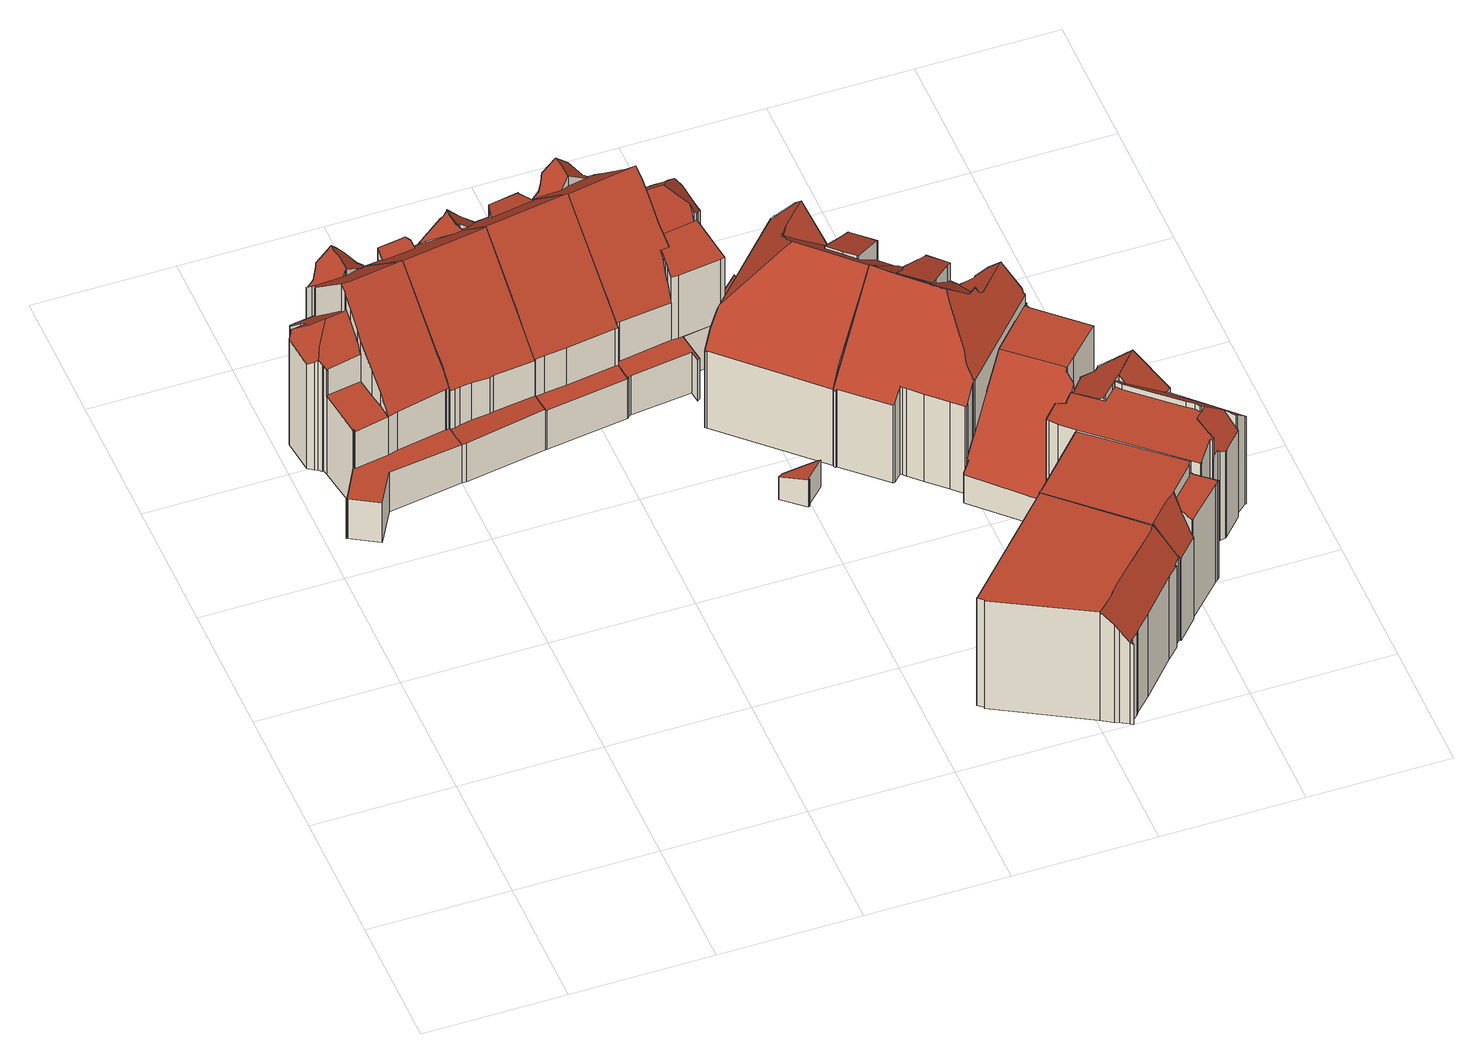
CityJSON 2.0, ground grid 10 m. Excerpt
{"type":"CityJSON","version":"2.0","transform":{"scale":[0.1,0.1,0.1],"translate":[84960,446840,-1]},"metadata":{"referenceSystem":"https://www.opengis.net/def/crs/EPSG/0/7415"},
"CityObjects":{
"building1":{"type":"Building","attributes":{"dak_type":"slanted","data_area":84.79,"data_coverage":0.89,"geconstateerd":false,"gid":17147221,"h_dak_50p":9.51,"h_dak_70p":10.5,"h_dak_max":13.22,"h_dak_min":3.43,"h_maaiveld":-0.029,"kas_warenhuis":false,"lod11_replace":false,"ondergronds_type":"above ground","oorspronkelijkbouwjaar":1916,"pw_actueel":"yes","pw_bron":"ahn3","reconstructie_methode":"tudelft3d-geoflow","reconstruction_skipped":false,"rmse_lod12":3.31,"rmse_lod13":1.7,"rmse_lod22":0.155,"rn":1,"status":"Pand in gebruik","t_run":226.73,"val3dity_codes_lod12":"[]","val3dity_codes_lod13":"[]","val3dity_codes_lod22":"[]"},"children":["building1-1"]},
"building1-1":{"type":"BuildingPart","parents":["building1"],"geometry":[{"type":"Solid","lod":"2.2","boundaries":[[[[0,1,2,3,4,5,6,7,8,9,10,11,12,13,14,15,16,17,18,19,20,21,22,23,24,25,26,27,28,29,30,31,32,33,34,35,36,37,38,39,40,41,42,43,44,45]],[[46,0,45,47,48]],[[48,47,49,50]],[[51,14,13,52]],[[53,11,10,54]],[[55,6,5,56]],[[56,5,4,57]],[[58,59,60,61]],[[62,42,41,63]],[[64,36,35,65]],[[66,39,38,67]],[[68,26,25,69]],[[70,28,71]],[[72,29,28,70]],[[69,25,24,73]],[[74,27,26,68]],[[71,28,27,74]],[[75,18,17,76]],[[77,19,18,75]],[[78,79,80]],[[81,21,20,82]],[[83,9,8,84]],[[84,8,7,85]],[[86,87,88,89]],[[52,13,12,90]],[[85,7,6,55]],[[91,2,1,92]],[[92,1,0,46]],[[93,3,2,91]],[[54,10,9,83]],[[94,95,96]],[[97,31,30,98]],[[99,100,101,102]],[[98,30,29,72]],[[103,97,104,105]],[[82,20,19,77]],[[57,4,3,93]],[[106,22,21,81]],[[73,24,23,107]],[[107,23,22,106]],[[108,109,95,94]],[[79,78,109,108]],[[105,104,96]],[[76,17,16,110]],[[102,101,111,112]],[[113,32,31,97,103]],[[112,111,114,115,116]],[[117,40,39,66]],[[118,44,43,119]],[[119,43,42,62]],[[120,121,61]],[[122,34,33,123]],[[124,125,65,126]],[[126,65,35,34,122]],[[50,49,114,111]],[[110,16,15,127,128]],[[129,130,59,58]],[[123,33,32,113]],[[63,41,40,117]],[[67,38,37,131]],[[132,133,134,135]],[[131,37,36,64]],[[135,134,125,124]],[[90,12,11,53]],[[128,127,87,86]],[[127,15,14,51]],[[136,137,100,99]],[[89,88,138,139]],[[139,138,137,136]],[[116,115,121,120]],[[61,60,133,132]],[[47,45,44,118,140]],[[140,118,130,129]],[[141,142,143,73,107,106,81,82,77,144,80,79,108]],[[143,142,141,108,94,96,104,97,98,72,70,71,74,68,69,73]],[[95,109,78,80,144,77,75,76,110,128,86,89,145,146,113,103,105,96]],[[147,85,55,56,57,93,91,148,149,150,151]],[[117,66,67,131,64,65,125,134,133,60,59,130,118,119,62,63]],[[137,152,150,149,148,91,92,46,48,50,111,101,100]],[[137,138,88,87,127,51,52,90,53,54,83,84,85,147,151,150,152]],[[61,132,135,124,126,122,123,113,146,145,89,139,136,99,102,112,116,120]],[[140,129,58,61,121,115,114,49,47]]]],"semantics":{"surfaces":[{"type":"GroundSurface"},{"type":"WallSurface","on_footprint_edge":true},{"type":"WallSurface","on_footprint_edge":false},{"type":"RoofSurface"}],"values":[[0,1,2,1,1,1,1,2,1,1,1,1,1,1,1,1,1,1,1,2,1,1,1,2,1,1,1,1,1,1,2,1,2,1,2,1,1,1,1,1,2,2,2,1,2,1,2,1,1,1,2,1,2,1,2,1,2,1,1,1,2,1,2,1,2,1,2,2,2,2,2,1,2,3,3,3,3,3,3,3,3,3]]}}]},
"building2":{"type":"Building","attributes":{"dak_type":"slanted","data_area":70.49,"data_coverage":0.904,"geconstateerd":false,"gid":18957003,"h_dak_50p":9.86,"h_dak_70p":11.18,"h_dak_max":13.18,"h_dak_min":3.39,"h_maaiveld":-0.018,"kas_warenhuis":false,"lod11_replace":false,"ondergronds_type":"above ground","oorspronkelijkbouwjaar":1916,"pw_actueel":"yes","pw_bron":"ahn3","reconstructie_methode":"tudelft3d-geoflow","reconstruction_skipped":false,"rmse_lod12":3.2,"rmse_lod13":2.02,"rmse_lod22":0.0969,"rn":1,"status":"Pand in gebruik","t_run":105.33,"val3dity_codes_lod12":"[]","val3dity_codes_lod13":"[]","val3dity_codes_lod22":"[]"},"children":["building2-1"]},
"building2-1":{"type":"BuildingPart","parents":["building2"],"geometry":[{"type":"Solid","lod":"2.2","boundaries":[[[[153,154,155,156,157,158,159,160,161,162,37,163,164,165,166,167,168,28,169,170,171,172]],[[173,174,175,176]],[[177,166,165,178]],[[178,165,164,179,180]],[[181,168,167,182]],[[70,28,168,181]],[[131,37,162,183]],[[184,153,172,185]],[[186,169,28,70]],[[187,188,189,190]],[[182,167,166,177]],[[190,189,191,192]],[[179,164,163,193]],[[180,179,194,195]],[[195,194,188,187]],[[193,163,37,131]],[[196,161,160,197]],[[198,156,155,199]],[[200,157,156,198]],[[176,175,197,201]],[[201,197,160,159,202]],[[183,162,161,196]],[[203,204,205,206]],[[199,155,154,207]],[[208,158,157,200]],[[209,210,184]],[[207,154,153,184]],[[192,191,174,173]],[[202,159,158,208]],[[204,203,211]],[[212,213,214]],[[215,170,169,186]],[[185,172,171,216]],[[217,216,171,170,215,212]],[[215,213,212]],[[218,219,216,217]],[[206,205,219,218]],[[210,209,220]],[[192,173,176,201,202,221,222,182,177,178,180,195,187,190]],[[194,179,193,131,183,196,197,175,174,191,189,188]],[[210,220,208,200,198,199,207,184]],[[216,219,205,204,211,214,213,215,186,70,181,182,222,221,202,208,220,209,184,185]],[[206,218,217,212,214,211,203]]]],"semantics":{"surfaces":[{"type":"GroundSurface"},{"type":"WallSurface","on_footprint_edge":false},{"type":"WallSurface","on_footprint_edge":true},{"type":"RoofSurface"}],"values":[[0,1,2,2,2,2,2,2,2,1,2,1,2,1,1,2,2,2,2,1,2,2,1,2,2,1,2,1,2,1,1,2,2,2,1,1,1,1,3,3,3,3,3]]}}]},
"building3":{"type":"Building","attributes":{"dak_type":"slanted","data_area":69.83,"data_coverage":0.899,"geconstateerd":false,"gid":18957002,"h_dak_50p":9.86,"h_dak_70p":11.19,"h_dak_max":13.19,"h_dak_min":3.49,"h_maaiveld":-0.003,"kas_warenhuis":false,"lod11_replace":false,"ondergronds_type":"above ground","oorspronkelijkbouwjaar":1916,"pw_actueel":"yes","pw_bron":"ahn3","reconstructie_methode":"tudelft3d-geoflow","reconstruction_skipped":false,"rmse_lod12":3.2,"rmse_lod13":1.84,"rmse_lod22":0.0788,"rn":1,"status":"Pand in gebruik","t_run":117.44,"val3dity_codes_lod12":"[]","val3dity_codes_lod13":"[]","val3dity_codes_lod22":"[]"},"children":["building3-1"]},
"building3-1":{"type":"BuildingPart","parents":["building3"],"geometry":[{"type":"Solid","lod":"2.2","boundaries":[[[[223,224,225,226,227,228,229,230,231,232,233,234,161,235,160,236,237,238,159,239,240,241,157,242,243,156,244,245]],[[246,157,241,247,248]],[[249,236,160,250,201]],[[251,240,239,252]],[[253,244,156,254]],[[255,256,257,258]],[[256,223,245,259]],[[260,237,236,249]],[[247,241,240,251]],[[252,239,159,202]],[[261,228,227,262]],[[263,226,225,264]],[[265,266,267]],[[202,159,238,268]],[[269,270,271]],[[272,273,274,275]],[[250,160,235,276]],[[277,161,234,278]],[[276,235,161,277]],[[279,233,232,280]],[[280,232,231,281]],[[268,238,237,260]],[[282,283,284,285]],[[285,284,230,229,286]],[[254,156,243,287]],[[201,250,273,272]],[[288,289,283,282]],[[281,231,230,284]],[[278,234,233,279]],[[259,245,244,253]],[[262,227,226,263]],[[258,257,270,269]],[[264,225,224,290]],[[267,266,290,291]],[[291,290,224,223,256,255]],[[286,229,228,261]],[[275,274,289,288]],[[287,243,242,292]],[[292,242,157,246]],[[293,294,295,296]],[[296,295,297]],[[248,247,294,293]],[[284,283,289,274,273,250,276,277,278,279,280,281]],[[291,255,258,269,271,265,267]],[[275,288,282,285,286,298,299,202,268,260,249,201,272]],[[293,296,297,300,301,302,303,259,253,254,287,292,246,248]],[[295,294,247,251,252,202,299,298,286,261,262,263,264,290,266,265,271,270,257,256,259,303,302,301,300,297]]]],"semantics":{"surfaces":[{"type":"GroundSurface"},{"type":"WallSurface","on_footprint_edge":true},{"type":"WallSurface","on_footprint_edge":false},{"type":"RoofSurface"}],"values":[[0,1,1,1,1,2,1,1,1,1,1,1,2,1,2,2,1,1,1,1,1,1,2,1,1,2,2,1,1,1,1,2,1,2,1,1,2,1,1,2,2,2,3,3,3,3,3]]}}]},
"building4":{"type":"Building","attributes":{"dak_type":"slanted","data_area":84.79,"data_coverage":0.895,"geconstateerd":false,"gid":18958511,"h_dak_50p":9.68,"h_dak_70p":10.67,"h_dak_max":13.15,"h_dak_min":3.43,"h_maaiveld":0.006,"kas_warenhuis":false,"lod11_replace":false,"ondergronds_type":"above ground","oorspronkelijkbouwjaar":1916,"pw_actueel":"yes","pw_bron":"ahn3","reconstructie_methode":"tudelft3d-geoflow","reconstruction_skipped":false,"rmse_lod12":2.53,"rmse_lod13":1.4,"rmse_lod22":0.0941,"rn":1,"status":"Pand in gebruik","t_run":136.29,"val3dity_codes_lod12":"[]","val3dity_codes_lod13":"[]","val3dity_codes_lod22":"[]"},"children":["building4-1"]},
"building4-1":{"type":"BuildingPart","parents":["building4"],"geometry":[{"type":"Solid","lod":"2.2","boundaries":[[[[304,305,306,307,308,309,310,311,312,313,314,315,316,317,318,319,231,320,321,322,229,323,225,324,325,326,327,328,329,330,331,332,333,334,335,336,337,338,339,340,341,342]],[[343,344,345,346]],[[347,320,231,281]],[[348,318,317,349]],[[350,351,313,312,352]],[[353,311,310,354]],[[355,306,305,356]],[[357,309,308,358]],[[359,341,340,360]],[[361,342,341,359]],[[362,335,334,363]],[[364,338,337,365]],[[346,345,366,367]],[[368,331,330,369]],[[370,329,328,371]],[[369,330,329,370]],[[372,325,324,373]],[[356,305,304,374]],[[375,322,321,376]],[[352,312,311,353]],[[377,336,335,362]],[[376,321,320,347,378]],[[379,380,351,350]],[[381,382,383,384]],[[385,314,313,351]],[[386,323,229,286]],[[365,337,336,377]],[[360,340,339,387]],[[388,389,354,390]],[[391,392,393]],[[394,395,396,397]],[[387,339,338,364]],[[390,354,310,309,357]],[[358,308,307,398]],[[373,324,225,264]],[[264,225,323,386]],[[392,391,399]],[[286,229,322,375]],[[378,347,382,381]],[[281,231,319,400]],[[398,307,306,355]],[[401,384,383,380,379]],[[402,316,315,403]],[[349,317,316,402]],[[374,304,342,361]],[[363,334,333,404]],[[404,333,332,366]],[[397,396,344,343]],[[389,388,405]],[[406,407,408]],[[403,315,314,385]],[[409,410,411,412]],[[413,414,415]],[[412,411,416,417]],[[417,416,384,401]],[[400,319,318,348]],[[418,327,326,419]],[[366,332,367]],[[367,332,331,368]],[[414,413,410,409]],[[420,421,395,394]],[[407,406,421,420]],[[371,328,327,418]],[[419,326,325,372]],[[422,423,405,388,390,357,358,398,355,356,374,424,425]],[[392,399,368,369,370,371,426]],[[349,402,403,385,351,380,383,382,347,281,400,348]],[[354,389,406,408,415,414,409,412,417,401,379,350,352,353]],[[344,396,395,427,422,425,424,374,361,359,360,387,364,365,377,362,363,404,366,345]],[[391,393,428,373,264,386,286,429,397,343,346,367,368,399]],[[384,416,411,410,413,415,408,407,420,394,397,429,286,375,376,378,381]],[[395,421,406,389,405,423,422,427]],[[418,419,372,373,428,393,392,426,371]]]],"semantics":{"surfaces":[{"type":"GroundSurface"},{"type":"WallSurface","on_footprint_edge":false},{"type":"WallSurface","on_footprint_edge":true},{"type":"RoofSurface"}],"values":[[0,1,2,2,2,2,2,2,2,2,2,2,1,2,2,2,2,2,2,2,2,2,1,1,2,2,2,2,1,1,1,2,2,2,2,2,1,2,1,2,2,1,2,2,2,2,2,1,1,1,2,1,1,1,1,2,2,2,2,1,1,1,2,2,3,3,3,3,3,3,3,3,3]]}}]},
"building5":{"type":"Building","attributes":{"dak_type":"slanted","data_area":83.81,"data_coverage":0.928,"geconstateerd":false,"gid":11568614,"h_dak_50p":9.38,"h_dak_70p":9.41,"h_dak_max":9.62,"h_dak_min":6.96,"h_maaiveld":-0.237,"kas_warenhuis":false,"lod11_replace":false,"ondergronds_type":"above ground","oorspronkelijkbouwjaar":1921,"pw_actueel":"yes","pw_bron":"ahn3","reconstructie_methode":"tudelft3d-geoflow","reconstruction_skipped":false,"rmse_lod12":0.537,"rmse_lod13":0.542,"rmse_lod22":0.102,"rn":1,"status":"Pand in gebruik","t_run":101.71,"val3dity_codes_lod12":"[]","val3dity_codes_lod13":"[]","val3dity_codes_lod22":"[]"},"children":["building5-1"]},
"building5-1":{"type":"BuildingPart","parents":["building5"],"geometry":[{"type":"Solid","lod":"2.2","boundaries":[[[[430,431,432,433,434,435,436,437,438,439,440,441,442,443,444,445,446,447,448,449,450,451,452,453,454]],[[455,441,440,456]],[[456,440,439,457]],[[458,437,436,459]],[[460,446,445,461]],[[462,444,443,463]],[[464,434,433,465]],[[466,435,434,464]],[[459,436,435,466]],[[467,452,451,468]],[[463,443,442,469]],[[469,442,441,455]],[[461,445,444,462]],[[470,448,447,471]],[[471,447,446,460]],[[472,432,431,473]],[[465,433,432,472]],[[457,439,438,474]],[[474,438,437,458]],[[473,431,430,475]],[[468,451,450,476]],[[477,449,448,470]],[[476,450,449,477]],[[478,454,453,479]],[[475,430,454,478]],[[479,453,452,467]],[[460,461,462,463,469,455,456,480,481,482,483,484,485,470,471]],[[479,467,468,476,477,470,485,484,483,482,481,480,456,457,474,458,459,466,464,465,472,473,475,478]]]],"semantics":{"surfaces":[{"type":"GroundSurface"},{"type":"WallSurface","on_footprint_edge":true},{"type":"RoofSurface"}],"values":[[0,1,1,1,1,1,1,1,1,1,1,1,1,1,1,1,1,1,1,1,1,1,1,1,1,1,2,2]]}}]},
"building6":{"type":"Building","attributes":{"dak_type":"slanted","data_area":90,"data_coverage":0.918,"geconstateerd":false,"gid":11190675,"h_dak_50p":9.97,"h_dak_70p":10.74,"h_dak_max":12.62,"h_dak_min":1.94,"h_maaiveld":-0.056,"kas_warenhuis":false,"lod11_replace":false,"ondergronds_type":"above ground","oorspronkelijkbouwjaar":1915,"pw_actueel":"yes","pw_bron":"ahn3","reconstructie_methode":"tudelft3d-geoflow","reconstruction_skipped":false,"rmse_lod12":1.68,"rmse_lod13":1.57,"rmse_lod22":0.0678,"rn":1,"status":"Pand in gebruik","t_run":247.09,"val3dity_codes_lod12":"[]","val3dity_codes_lod13":"[]","val3dity_codes_lod22":"[]"},"children":["building6-1","building6-2"]},
"building6-1":{"type":"BuildingPart","parents":["building6"],"geometry":[{"type":"Solid","lod":"2.2","boundaries":[[[[486,487,488,489,490,491,492,493,494,495,496,497,498,499,500,501,502,503,504,505,506,507,508,509,510,511,512,513,514,515]],[[516,500,499,517,518]],[[518,517,519,520]],[[521,498,497,522]],[[523,524,495,494,525]],[[525,494,493,526]],[[527,486,515,528]],[[529,491,490,530]],[[531,512,511,532]],[[533,501,500,516]],[[534,503,502,535]],[[535,502,501,533]],[[536,537,538,539]],[[539,538,540,541,542]],[[543,508,507,544]],[[522,497,496,545]],[[517,499,498,521]],[[546,513,512,531]],[[547,548,549,550]],[[537,536,551]],[[526,493,492,552]],[[542,541,524,523]],[[545,496,495,524]],[[520,519,540,538]],[[553,554,555,556]],[[556,555,557,558]],[[558,557,505,504,559,560]],[[561,489,562]],[[530,490,489,561]],[[563,564,565,566]],[[566,565,554,553]],[[567,568,569,570]],[[562,489,488,571]],[[571,488,572]],[[552,492,491,529]],[[573,574,568,567]],[[570,569,575]],[[532,511,510,576]],[[576,510,509,577]],[[577,509,508,543]],[[528,515,514,578]],[[578,514,513,546]],[[579,580,581]],[[574,573,580]],[[544,507,506,582]],[[582,506,505,557]],[[550,549,564,563]],[[583,584,548,547]],[[559,504,503,534]],[[560,559,584,583]],[[585,487,486,527]],[[572,488,487,585]],[[527,528,578,586,587,588,589,590,591,592,529,530,561,562,571,572,585]],[[524,541,540,519,517,521,522,545]],[[581,580,573,567,570,575,536,539,542,523,525,526,552,529,592,591,590,589,588,593,594,579]],[[568,595,551,536,575,569]],[[532,576,577,543,544,582,557,555,554,565,564,549,548,584,559,534,535,533,516,518,520,538,537,551,595,568,574,580,579,581,579,594,593,588,587,586,578,546,531]],[[583,547,550,563,566,553,556,558,560]]]],"semantics":{"surfaces":[{"type":"GroundSurface"},{"type":"WallSurface","on_footprint_edge":true},{"type":"WallSurface","on_footprint_edge":false},{"type":"RoofSurface"}],"values":[[0,1,2,1,1,1,1,1,1,1,1,1,2,2,1,1,1,1,2,2,1,2,1,2,2,2,1,1,1,2,2,2,1,1,1,2,2,1,1,1,1,1,2,2,1,1,2,2,1,2,1,1,3,3,3,3,3,3]]}}]},
"building6-2":{"type":"BuildingPart","parents":["building6"],"geometry":[{"type":"Solid","lod":"2.2","boundaries":[[[[596,597,598,599,600,601,602]],[[603,599,598,604]],[[605,602,601,606]],[[606,601,600,607]],[[608,596,602,605]],[[604,598,597,609]],[[609,597,596,608]],[[607,600,599,603]],[[607,603,604,609,608,605,606]]]],"semantics":{"surfaces":[{"type":"GroundSurface"},{"type":"WallSurface","on_footprint_edge":true},{"type":"RoofSurface"}],"values":[[0,1,1,1,1,1,1,1,2]]}}]},
"building7":{"type":"Building","attributes":{"dak_type":"horizontal","data_area":8.6,"data_coverage":0.743,"geconstateerd":false,"gid":18958512,"h_dak_50p":2.71,"h_dak_70p":2.72,"h_dak_max":2.81,"h_dak_min":2.65,"h_maaiveld":-0.007,"kas_warenhuis":false,"lod11_replace":false,"ondergronds_type":"above ground","oorspronkelijkbouwjaar":1916,"pw_actueel":"yes","pw_bron":"ahn3","reconstructie_methode":"tudelft3d-geoflow","reconstruction_skipped":false,"rmse_lod12":0.0221,"rmse_lod13":0.0225,"rmse_lod22":0.0213,"rn":1,"status":"Pand in gebruik","t_run":25.19,"val3dity_codes_lod12":"[]","val3dity_codes_lod13":"[]","val3dity_codes_lod22":"[]"},"children":["building7-1"]},
"building7-1":{"type":"BuildingPart","parents":["building7"],"geometry":[{"type":"Solid","lod":"2.2","boundaries":[[[[312,610,611,612,613,614,615,616,617,618,619,620,621]],[[622,312,621,623]],[[624,619,618,625]],[[626,620,619,624]],[[625,618,617,627]],[[628,611,610,629]],[[630,614,613,631]],[[631,613,612,632]],[[632,612,611,628]],[[629,610,312,622]],[[623,621,620,626]],[[627,617,616,633]],[[634,615,614,630]],[[633,616,615,634]],[[627,633,634,630,631,632,628,629,622,623,626,624,625]]]],"semantics":{"surfaces":[{"type":"GroundSurface"},{"type":"WallSurface","on_footprint_edge":true},{"type":"RoofSurface"}],"values":[[0,1,1,1,1,1,1,1,1,1,1,1,1,1,2]]}}]},
"building8":{"type":"Building","attributes":{"dak_type":"slanted","data_area":81.62,"data_coverage":0.907,"geconstateerd":false,"gid":18957004,"h_dak_50p":10.12,"h_dak_70p":10.81,"h_dak_max":12.63,"h_dak_min":6.72,"h_maaiveld":-0.109,"kas_warenhuis":false,"lod11_replace":false,"ondergronds_type":"above ground","oorspronkelijkbouwjaar":1915,"pw_actueel":"yes","pw_bron":"ahn3","reconstructie_methode":"tudelft3d-geoflow","reconstruction_skipped":false,"rmse_lod12":1.53,"rmse_lod13":1.35,"rmse_lod22":0.103,"rn":1,"status":"Pand in gebruik","t_run":190.43,"val3dity_codes_lod12":"[]","val3dity_codes_lod13":"[]","val3dity_codes_lod22":"[]"},"children":["building8-1"]},
"building8-1":{"type":"BuildingPart","parents":["building8"],"geometry":[{"type":"Solid","lod":"2.2","boundaries":[[[[635,636,637,638,639,640,641,642,643,644,645,646,647,648,649,487,514,650,513,651,507,652,653,654,655,656,657,658,659,660,661,662,663,664,665,666,667]],[[668,664,663,669,670]],[[671,672,673,674]],[[670,669,675,672,671]],[[672,675,676,677]],[[678,653,652,679]],[[680,658,657,681]],[[578,514,487,682]],[[683,684,685]],[[686,662,661,687]],[[687,661,660,676]],[[688,650,514,578]],[[546,513,650,688]],[[689,644,643,690]],[[691,638,637,692]],[[693,658,680]],[[694,695,696]],[[697,666,665,698]],[[669,663,662,686]],[[690,643,642,699]],[[700,640,639,701]],[[702,507,651,703]],[[704,705,706,707]],[[681,657,656,708]],[[708,656,655,709]],[[679,652,507,702]],[[677,676,660,659,710]],[[711,646,645,712]],[[712,645,644,689]],[[713,714,715,716]],[[716,715,709,717]],[[717,709,655,654,718,719]],[[720,721,684,683]],[[722,721,720]],[[698,665,664,668]],[[723,647,646,711]],[[724,635,667,725,726]],[[727,636,635,724]],[[725,667,666,697]],[[728,729,730]],[[729,731,732]],[[695,694,731,729,728]],[[682,487,649,733]],[[733,649,648,734]],[[734,648,647,723]],[[735,641,640,700]],[[736,737,738,739]],[[737,736,740]],[[714,713,740]],[[707,706,741]],[[739,738,741]],[[742,743,705,704]],[[718,654,653,678]],[[719,718,743,742]],[[703,651,513,546]],[[699,642,641,735]],[[701,639,638,691]],[[692,637,636,727]],[[726,725,744]],[[745,658,693]],[[710,659,658,745]],[[674,673,745,693]],[[687,676,675,669,686]],[[708,746,732,731,694,696,671,674,693,680,681]],[[747,748,749,720,683,685,750,578,682,733,734,723,711,712,689,690,699,735,700,701,691,692,727,724,726,744]],[[728,730,722,720,749,748,747,744,725,697,698,668,670,671,696,695]],[[719,742,704,707,741,738,737,740,713,716,717]],[[702,703,546,688,578,750,685,684,721,722,730,729,732,746,708,709,715,714,740,736,739,741,706,705,743,718,678,679]],[[745,673,672,677,710]]]],"semantics":{"surfaces":[{"type":"GroundSurface"},{"type":"WallSurface","on_footprint_edge":true},{"type":"WallSurface","on_footprint_edge":false},{"type":"RoofSurface"}],"values":[[0,1,2,2,2,1,1,1,2,1,1,1,1,1,1,1,2,1,1,1,1,1,2,1,1,1,1,1,1,2,2,1,2,2,1,1,1,1,1,2,2,2,1,1,1,1,2,2,2,2,2,2,1,2,1,1,1,1,2,1,1,2,3,3,3,3,3,3,3]]}}]},
"building9":{"type":"Building","attributes":{"dak_type":"slanted","data_area":52.85,"data_coverage":0.909,"geconstateerd":false,"gid":18958736,"h_dak_50p":9.39,"h_dak_70p":9.42,"h_dak_max":9.68,"h_dak_min":7.08,"h_maaiveld":-0.221,"kas_warenhuis":false,"lod11_replace":false,"ondergronds_type":"above ground","oorspronkelijkbouwjaar":1921,"pw_actueel":"yes","pw_bron":"ahn3","reconstructie_methode":"tudelft3d-geoflow","reconstruction_skipped":false,"rmse_lod12":0.458,"rmse_lod13":0.56,"rmse_lod22":0.0692,"rn":1,"status":"Pand in gebruik","t_run":72.96,"val3dity_codes_lod12":"[]","val3dity_codes_lod13":"[]","val3dity_codes_lod22":"[]"},"children":["building9-1"]},
"building9-1":{"type":"BuildingPart","parents":["building9"],"geometry":[{"type":"Solid","lod":"2.2","boundaries":[[[[751,752,753,448,447,446,754,755,756,757,758,759,760,761,762,763,764,765]],[[766,762,761,767]],[[767,761,760,768]],[[769,448,753,770]],[[771,772,773,774]],[[774,773,758,757,775]],[[776,751,765,777]],[[460,446,447,471]],[[778,779,780]],[[780,781,777,782]],[[783,754,446,460]],[[784,755,754,783]],[[785,786,772,771]],[[471,447,448,769]],[[787,756,755,784]],[[779,778,786,785]],[[775,757,756,787]],[[788,763,762,766]],[[770,753,752,789]],[[790,764,763,788]],[[782,777,765,764,790]],[[789,752,751,776]],[[791,759,758,773]],[[768,760,759,791]],[[774,775,787,784,783,460,471,769,792,793,779,785,771]],[[788,766,767,768,791,773,772,786,778,780,782,790]],[[776,777,781,780,779,793,792,769,770,789]]]],"semantics":{"surfaces":[{"type":"GroundSurface"},{"type":"WallSurface","on_footprint_edge":true},{"type":"WallSurface","on_footprint_edge":false},{"type":"RoofSurface"}],"values":[[0,1,1,1,2,1,1,1,2,2,1,1,2,1,1,2,1,1,1,1,1,1,1,1,3,3,3]]}}]},
"building10":{"type":"Building","attributes":{"dak_type":"slanted","data_area":123.63,"data_coverage":0.892,"geconstateerd":false,"gid":18958746,"h_dak_50p":8.41,"h_dak_70p":9.5,"h_dak_max":10.08,"h_dak_min":2.24,"h_maaiveld":-0.188,"kas_warenhuis":false,"lod11_replace":false,"ondergronds_type":"above ground","oorspronkelijkbouwjaar":1926,"pw_actueel":"yes","pw_bron":"ahn3","reconstructie_methode":"tudelft3d-geoflow","reconstruction_skipped":false,"rmse_lod12":2.75,"rmse_lod13":1.09,"rmse_lod22":0.178,"rn":1,"status":"Pand in gebruik","t_run":212.9,"val3dity_codes_lod12":"[]","val3dity_codes_lod13":"[]","val3dity_codes_lod22":"[]"},"children":["building10-1"]},
"building10-1":{"type":"BuildingPart","parents":["building10"],"geometry":[{"type":"Solid","lod":"2.2","boundaries":[[[[794,795,796,797,798,756,799,800,801,802,803,804,805,806,807,808,809,810,811,812,813,814,815,816,817,818,819,820,821,822,823,824,825,826,827,828,829,830,831,832,833,834,835,836]],[[837,804,803,838]],[[839,811,810,840]],[[841,813,812,842]],[[843,844,845,846]],[[842,812,811,839]],[[847,809,808,848]],[[849,802,801,850]],[[851,806,805,852]],[[838,803,802,849]],[[853,818,817,854]],[[855,800,799,856]],[[857,850,801,800,855]],[[858,859,850,857]],[[856,799,756,860]],[[861,862,863,864]],[[865,866,867]],[[864,863,868,869]],[[870,871,872,873]],[[848,808,807,874]],[[874,807,806,851]],[[846,845,875,876]],[[877,878,876,879]],[[880,881,844,843]],[[882,883,884,885]],[[854,817,816,886]],[[887,888,819,818,853]],[[889,820,819,888]],[[890,829,828,891]],[[860,756,798,892]],[[892,798,797,893]],[[873,872,894,895]],[[896,888,887]],[[897,821,820,889]],[[898,822,821,897]],[[899,900,878,877]],[[900,899,901]],[[902,903,904,905]],[[905,904,888,896]],[[906,907,908,909]],[[910,911,912,907,906]],[[885,884,912,911]],[[913,914,915,916]],[[917,918,919]],[[920,921,883,882]],[[921,815,814,922]],[[923,826,825,924,925]],[[926,922,814,813,841]],[[927,827,826,928]],[[886,816,815,921,920]],[[929,830,829,890]],[[930,832,831,931]],[[932,931,831,830,929]],[[933,823,822,898]],[[916,915,911,910]],[[914,913,934]],[[909,908,922,926]],[[935,936,859,858]],[[840,810,809,847]],[[937,931,932]],[[852,805,804,837]],[[879,876,875,938,939]],[[940,941,942]],[[943,796,795,944]],[[924,825,824,945]],[[925,924,903,902]],[[928,826,923]],[[893,797,796,943]],[[946,947,948,949]],[[949,948,918,917]],[[950,833,832,930]],[[951,835,834,952]],[[953,794,836,954]],[[881,880,934]],[[939,938,936,935]],[[867,866,862,861]],[[866,865,901]],[[869,868,871,870]],[[955,956,870]],[[945,824,823,933]],[[891,828,827,927]],[[895,894,947,946]],[[957,958,941,940]],[[959,953,960,961]],[[944,795,794,953,959]],[[961,960,962,963]],[[963,962,958,957]],[[954,836,835,951]],[[952,834,833,950]],[[956,955,964]],[[874,851,965,966,909,926,841,842,839,840,847,848]],[[922,908,907,912,884,883,921]],[[901,865,867,861,864,869,870,956,902,905,896,887,853,854,886,920,882,885,911,915,914,934,880,843,846,876,878,900]],[[927,928,923,967,964,955,870,873,895,946,949,917,919,937,932,929,890,891]],[[936,938,875,845,844,881,934,913,916,910,906,909,966,965,851,852,837,838,849,850,859]],[[956,964,967,923,925,902]],[[924,945,933,898,897,889,888,904,903]],[[944,959,961,963,957,940,942,968,918,948,947,894,872,871,868,863,862,866,901,899,877,879,939,935,858,857,855,856,860,892,893,943]],[[954,951,952,950,930,931,937,919,918,968,942,941,958,962,960,953]]]],"semantics":{"surfaces":[{"type":"GroundSurface"},{"type":"WallSurface","on_footprint_edge":true},{"type":"WallSurface","on_footprint_edge":false},{"type":"RoofSurface"}],"values":[[0,1,1,1,2,1,1,1,1,1,1,1,1,2,1,2,2,2,2,1,1,2,2,2,2,1,1,1,1,1,1,2,2,1,1,2,2,2,2,2,2,2,2,2,2,1,1,1,1,1,1,1,1,1,2,2,2,2,1,2,1,2,2,1,1,2,1,1,2,2,1,1,1,2,2,2,2,2,2,1,1,2,2,2,1,2,2,1,1,2,3,3,3,3,3,3,3,3,3]]}}]}
},
"vertices":[
[21,393,10],[20,393,10],[18,395,10],[16,396,10],[12,399,10],[9,423,10],[10,424,10],[12,427,10],[16,432,10],[23,433,10],[26,433,10],[24,442,10],[22,455,10],[22,456,10],[26,457,10],[40,459,10],[42,459,10],[41,467,10],[40,474,10],[41,474,10],[45,475,10],[49,481,10],[50,483,10],[58,484,10],[61,485,10],[64,485,10],[69,486,10],[76,479,10],[81,480,10],[81,479,10],[81,478,10],[82,477,10],[88,428,10],[94,389,10],[96,379,10],[97,369,10],[99,353,10],[99,352,10],[47,344,10],[33,320,10],[14,331,10],[13,331,10],[15,334,10],[26,354,10],[27,356,10],[22,390,10],[21,393,104],[22,390,79],[22,390,102],[23,391,79],[23,391,102],[26,457,81],[22,456,81],[24,442,95],[26,433,103],[10,424,105],[9,423,104],[12,399,103],[28,355,78],[28,355,45],[52,359,45],[52,359,79],[15,334,45],[13,331,45],[99,353,44],[97,369,44],[33,320,45],[47,344,45],[69,486,103],[64,485,109],[81,480,91],[81,480,92],[81,479,91],[61,485,112],[76,479,97],[40,474,92],[41,467,99],[41,474,92],[62,462,106],[62,462,110],[60,460,108],[49,481,101],[45,475,96],[23,433,103],[16,432,103],[12,427,108],[40,457,108],[40,457,82],[44,422,118],[44,422,142],[22,455,81],[18,395,108],[20,393,105],[16,396,106],[73,470,101],[73,470,100],[75,472,98],[82,477,91],[81,478,91],[46,410,130],[46,410,118],[47,401,109],[47,401,121],[82,477,94],[81,477,92],[81,477,94],[50,483,102],[58,484,110],[63,462,111],[63,462,106],[42,459,106],[47,395,103],[47,395,115],[88,428,141],[47,395,79],[49,381,79],[49,381,101],[14,331,45],[27,356,45],[26,354,45],[51,370,90],[51,370,79],[96,379,91],[94,389,101],[95,368,80],[95,368,44],[97,369,80],[40,459,81],[40,459,106],[28,357,78],[28,357,45],[99,352,44],[59,361,79],[59,361,45],[94,368,44],[94,368,80],[45,416,136],[45,416,124],[45,418,121],[45,418,139],[27,356,78],[63,466,111],[62,475,112],[61,480,112],[45,471,95],[49,422,142],[87,428,142],[22,419,116],[21,401,112],[27,409,119],[30,413,124],[29,414,123],[42,415,124],
[120,486,10],[136,488,10],[138,488,10],[141,489,10],[142,477,10],[144,469,10],[148,438,10],[157,375,10],[159,361,10],[102,352,10],[99,354,10],[97,367,10],[96,378,10],[94,388,10],[88,429,10],[83,467,10],[83,480,10],[91,481,10],[111,484,10],[113,485,10],[128,371,78],[128,371,46],[157,374,47],[157,374,78],[94,388,100],[96,378,90],[97,367,45],[97,367,79],[83,467,103],[88,429,141],[102,352,44],[120,486,91],[113,485,91],[83,480,91],[104,368,79],[104,368,45],[112,369,46],[112,369,79],[125,370,46],[125,370,78],[99,354,44],[100,367,45],[100,367,79],[159,361,46],[157,375,47],[141,489,111],[138,488,108],[142,477,111],[157,375,78],[148,438,142],[113,478,103],[113,478,98],[113,480,96],[113,480,103],[136,488,107],[144,469,111],[124,483,94],[124,483,95],[113,472,103],[91,481,103],[91,481,92],[90,469,103],[91,481,91],[111,484,91],[111,484,103],[112,482,103],[112,482,93],[140,471,108],[146,437,142],[90,429,141],
[171,493,10],[192,496,10],[200,498,10],[200,497,10],[202,485,10],[203,477,10],[207,447,10],[217,383,10],[218,370,10],[219,370,10],[218,369,10],[160,361,10],[159,363,10],[155,387,10],[154,397,10],[154,398,10],[144,467,10],[144,468,10],[142,476,10],[141,485,10],[141,488,10],[150,490,10],[161,492,10],[142,477,112],[142,476,104],[142,476,112],[155,387,90],[157,375,45],[144,468,112],[144,467,112],[150,490,102],[141,489,112],[171,493,102],[171,493,91],[170,491,93],[170,491,103],[161,492,91],[154,397,100],[203,477,112],[202,485,104],[200,497,92],[200,498,91],[198,485,104],[192,495,92],[192,495,103],[154,398,101],[170,490,103],[170,490,94],[168,480,104],[158,375,78],[158,375,45],[164,376,45],[164,376,78],[159,363,45],[159,361,45],[160,361,45],[218,369,45],[219,370,45],[218,370,45],[215,383,78],[215,383,45],[217,383,45],[217,383,78],[207,447,142],[141,488,112],[180,378,78],[180,378,45],[192,496,91],[192,496,103],[141,485,112],[144,476,110],[144,476,104],[145,477,104],[145,477,109],[151,477,104],[206,447,142],[149,438,142],[151,478,103],[158,488,94],[159,488,94],[159,489,94],
[287,468,10],[288,467,10],[291,464,10],[293,447,10],[294,440,10],[291,436,10],[289,433,10],[289,432,10],[294,396,10],[291,395,10],[264,391,10],[266,376,10],[267,369,10],[265,368,10],[264,376,10],[221,371,10],[216,385,10],[215,397,10],[213,406,10],[201,488,10],[202,498,10],[207,499,10],[210,503,10],[212,507,10],[222,508,10],[231,510,10],[238,503,10],[242,504,10],[247,504,10],[248,504,10],[250,492,10],[266,494,10],[269,494,10],[269,493,10],[272,479,10],[273,472,10],[275,472,10],[282,472,10],[284,471,10],[254,466,130],[254,466,106],[249,491,80],[249,491,105],[216,385,45],[264,376,46],[265,368,46],[291,395,102],[291,395,46],[294,396,102],[289,432,103],[289,433,103],[291,464,104],[288,467,107],[291,436,106],[294,440,103],[282,472,103],[275,472,103],[284,471,105],[266,494,80],[250,492,80],[272,479,95],[269,493,81],[247,504,67],[247,504,92],[242,504,92],[238,503,96],[231,510,103],[222,508,112],[207,499,96],[202,498,91],[287,468,108],[213,406,100],[215,397,91],[269,494,80],[216,385,80],[261,391,102],[261,391,46],[219,386,80],[219,386,45],[256,391,46],[256,391,79],[264,391,46],[201,488,101],[273,472,103],[287,432,111],[287,432,103],[289,433,109],[224,491,102],[224,491,111],[218,487,104],[258,448,135],[258,448,124],[256,455,117],[256,455,142],[293,447,103],[239,499,96],[221,371,45],[256,391,102],[267,369,46],[266,376,46],[248,504,67],[287,440,111],[261,428,103],[261,428,115],[264,416,103],[258,410,103],[258,410,98],[257,404,92],[257,404,103],[258,413,101],[258,413,103],[258,415,103],[257,401,89],[257,401,103],[212,507,103],[210,503,99],[260,436,123],[260,436,111],[274,450,124],[274,450,123],[280,459,117],[276,453,122],[223,501,112],[261,449,124],[206,496,94],[209,447,142],
[438,20,8],[427,9,8],[426,7,8],[421,3,8],[420,2,8],[421,1,8],[421,0,8],[419,1,8],[413,5,8],[410,6,8],[402,11,8],[338,47,8],[338,48,8],[334,51,8],[335,52,8],[405,126,8],[405,127,8],[406,126,8],[462,72,8],[467,68,8],[475,60,8],[474,60,8],[470,55,8],[471,55,8],[463,47,8],[338,47,104],[402,11,105],[410,6,95],[419,1,81],[421,0,79],[405,127,103],[405,126,103],[335,52,104],[334,51,104],[420,2,81],[421,3,81],[421,1,79],[470,55,82],[474,60,82],[338,48,104],[462,72,104],[406,126,103],[426,7,81],[427,9,81],[413,5,90],[438,20,81],[475,60,82],[467,68,95],[463,47,81],[471,55,81],[404,12,105],[413,21,105],[422,31,105],[449,59,104],[459,69,104],[461,72,104],
[332,292,9],[325,284,9],[262,344,9],[261,345,9],[268,353,9],[275,359,9],[335,422,9],[335,421,9],[337,420,9],[338,420,9],[347,420,9],[348,420,9],[351,417,9],[354,413,9],[361,407,9],[361,396,9],[369,388,9],[372,386,9],[374,384,9],[388,370,9],[397,361,9],[398,360,9],[397,359,9],[377,338,9],[375,336,9],[373,334,9],[373,333,9],[371,332,9],[365,325,9],[359,319,9],[361,407,84],[354,413,77],[354,413,84],[352,411,78],[352,411,86],[351,417,77],[348,420,77],[338,420,102],[338,420,80],[337,420,102],[335,421,99],[332,292,89],[359,319,127],[275,359,97],[268,353,88],[373,333,125],[373,334,125],[361,396,91],[372,386,91],[369,388,91],[351,410,119],[351,410,88],[350,413,87],[350,413,116],[350,413,79],[349,414,79],[349,414,115],[397,359,92],[398,360,90],[347,420,78],[371,332,127],[366,378,112],[366,378,100],[350,365,119],[350,365,121],[361,388,96],[335,422,98],[367,349,121],[367,349,118],[387,370,91],[387,370,108],[388,370,90],[388,370,108],[374,384,91],[374,384,107],[261,345,78],[261,345,77],[359,356,121],[359,356,119],[366,349,119],[366,349,122],[330,386,120],[330,386,118],[332,389,119],[332,389,120],[262,344,77],[262,344,78],[329,386,120],[329,386,118],[334,392,119],[375,336,121],[377,338,119],[365,325,136],[328,381,123],[328,381,122],[327,381,123],[397,361,90],[373,384,108],[373,384,91],[325,284,77],[364,326,136],[363,327,136],[327,362,136],[326,362,136],[326,362,135],[320,362,131],[277,360,99],[327,363,135],[327,373,128],[340,387,110],
[309,269,9],[311,269,9],[298,256,9],[298,255,9],[297,255,9],[282,268,9],[285,269,9],[298,255,33],[298,256,33],[285,269,30],[282,268,29],[297,255,33],[309,269,33],[311,269,33],
[291,414,10],[291,415,10],[295,418,10],[317,440,10],[318,438,10],[319,439,10],[332,425,10],[335,422,10],[332,419,10],[302,388,10],[299,391,10],[295,395,10],[294,396,37],[295,395,37],[302,388,37],[332,419,37],[299,391,37],[335,422,37],[291,415,37],[291,414,37],[318,438,37],[317,440,37],[295,418,37],[332,425,37],[319,439,37],
[403,238,9],[402,238,9],[396,231,9],[395,230,9],[394,231,9],[387,238,9],[374,250,9],[365,259,9],[363,261,9],[362,262,9],[356,256,9],[355,256,9],[327,282,9],[326,282,9],[325,283,9],[370,330,9],[378,339,9],[399,359,9],[408,351,9],[412,347,9],[424,336,9],[428,331,9],[432,327,9],[436,324,9],[447,324,9],[453,317,9],[455,316,9],[460,311,9],[460,302,9],[460,300,9],[461,300,9],[461,299,9],[404,239,9],[460,300,101],[460,302,79],[460,302,103],[450,314,119],[450,314,88],[444,321,88],[444,321,110],[450,314,79],[453,317,77],[453,317,84],[408,351,91],[399,359,91],[436,324,101],[432,327,96],[325,284,78],[401,290,136],[401,290,135],[373,317,136],[460,311,77],[455,316,77],[370,330,129],[362,262,87],[363,261,87],[395,230,87],[396,231,89],[436,324,102],[427,292,118],[427,292,120],[430,293,119],[461,299,99],[461,300,100],[365,259,87],[387,238,87],[394,231,87],[398,360,91],[378,339,118],[391,332,119],[391,332,114],[388,327,119],[388,327,122],[428,331,91],[424,336,91],[447,324,84],[355,256,78],[356,256,79],[405,311,122],[405,311,119],[420,331,96],[420,331,110],[424,336,107],[412,347,91],[412,347,108],[403,288,136],[403,288,135],[415,289,127],[327,282,78],[403,238,99],[404,239,98],[404,239,100],[402,238,98],[425,294,124],[425,294,118],[419,289,124],[425,294,114],[427,296,115],[325,283,77],[326,282,77],[374,250,87],[399,304,128],[399,304,126],[381,320,126],[381,320,128],[402,307,124],[384,323,125],[410,346,108],[410,346,92],[403,240,100],[436,324,90],[428,327,93],[402,248,106],[403,255,111],[403,282,131],[366,324,136],
[490,75,8],[476,60,8],[474,61,8],[407,128,8],[445,168,8],[446,169,8],[447,169,8],[504,117,8],[505,115,8],[510,111,8],[518,104,8],[517,103,8],[515,101,8],[490,76,8],[489,76,8],[517,103,95],[518,104,95],[510,111,95],[462,72,105],[474,61,83],[502,115,105],[502,115,95],[504,117,95],[504,117,105],[447,169,104],[490,75,81],[489,76,83],[484,95,96],[484,95,105],[486,87,96],[486,87,95],[489,76,96],[407,128,103],[445,168,104],[502,114,105],[502,114,95],[446,169,104],[515,101,95],[476,60,81],[490,76,96],[505,115,95],[462,73,105],[476,88,105],
[525,131,8],[523,129,8],[522,130,8],[510,113,8],[509,112,8],[437,178,8],[433,183,8],[432,184,8],[391,224,8],[391,225,8],[396,229,8],[395,230,8],[431,267,8],[459,297,8],[461,299,8],[462,299,8],[460,297,8],[461,297,8],[462,295,8],[494,264,8],[472,242,8],[475,237,8],[475,238,8],[482,231,8],[483,231,8],[485,233,8],[496,244,8],[497,245,8],[498,244,8],[532,212,8],[531,212,8],[522,201,8],[518,198,8],[550,168,8],[558,160,8],[557,160,8],[550,154,8],[548,152,8],[549,151,8],[536,137,8],[535,136,8],[531,135,8],[529,135,8],[396,229,40],[391,225,34],[461,297,92],[460,297,92],[494,264,93],[462,295,92],[450,206,80],[450,206,61],[445,201,54],[445,201,81],[462,299,92],[461,299,92],[391,224,33],[432,184,32],[431,267,92],[395,230,40],[483,231,88],[482,231,87],[433,183,105],[437,178,105],[432,184,105],[432,185,105],[432,185,33],[446,169,105],[473,187,110],[473,187,105],[480,194,105],[480,194,110],[472,187,108],[472,187,105],[472,187,109],[482,196,105],[482,196,110],[483,197,110],[483,197,105],[486,193,105],[486,193,110],[459,297,92],[450,196,54],[450,196,87],[455,202,105],[455,202,87],[450,196,105],[459,218,80],[459,218,76],[472,234,78],[472,234,65],[470,231,65],[470,231,79],[475,238,78],[485,233,88],[485,233,44],[496,244,44],[557,160,87],[558,160,86],[509,112,106],[510,113,106],[518,163,106],[518,163,111],[485,233,89],[497,245,44],[498,244,44],[462,196,105],[462,196,95],[469,190,105],[503,218,111],[503,218,44],[491,228,44],[491,228,96],[464,234,91],[464,234,65],[465,235,65],[465,235,93],[466,226,86],[466,226,79],[466,226,66],[464,223,83],[464,223,79],[464,224,79],[464,224,83],[526,155,111],[526,155,106],[529,159,106],[475,237,78],[475,237,65],[472,242,65],[518,198,86],[522,201,44],[522,201,86],[472,242,93],[550,168,86],[518,198,87],[550,154,96],[549,151,85],[548,152,87],[548,152,98],[532,212,44],[461,221,79],[442,196,105],[442,196,49],[543,160,97],[449,194,52],[449,194,105],[523,139,106],[523,139,96],[521,150,106],[522,130,106],[523,129,106],[531,212,44],[523,159,111],[523,159,106],[525,156,106],[525,156,111],[536,137,85],[531,135,87],[535,136,85],[525,131,89],[529,135,89],[487,201,105],[487,201,110],[523,137,106],[523,137,95],[525,131,106],[524,132,90],[524,132,106],[524,134,92],[524,134,106],[490,197,105],[432,266,92],[463,237,93],[517,198,87],[523,153,106]
]}
